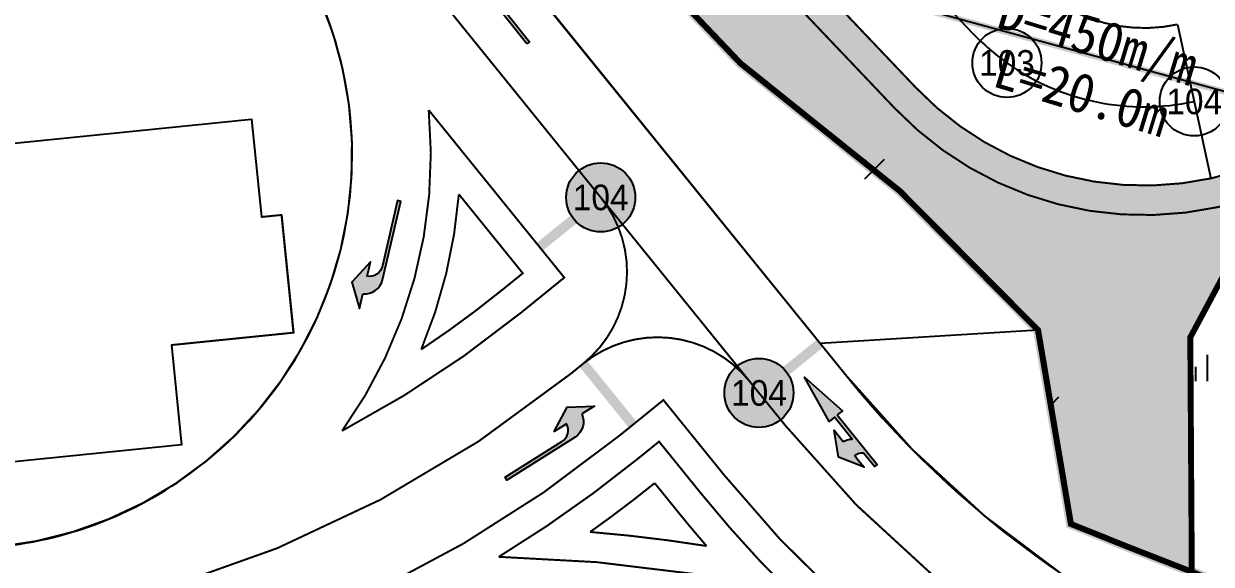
# Model space of a CAD drawing. Header units: inches. Extents: x 12 to 407, y 13 to 268.
# Drawn here: x 99.1 to 159.4, y 63 to 90.4 of the extents above; entities that cross this region are included whole.
import ezdxf
from ezdxf.enums import TextEntityAlignment as Align

# ---------------------------------------------------------------- set-up
doc = ezdxf.new("R2010")
doc.units = ezdxf.units.IN
doc.header["$MEASUREMENT"] = 0
for name, pattern in [('CENTER', [2, 1.25, -0.25, 0.25, -0.25]), ('DASHED', [0.75, 0.5, -0.25]), ('PHANTOM2', [12.5, 10, -0.5, 0.5, -0.5, 0.5, -0.5]), ('우수', [0.9500000000000001, 0.5, -0.05, -0.4])]:
    doc.linetypes.add(name, pattern=pattern)
for name, color, linetype in [('0우수', 140, '우수'), ('1-SIM', 8, 'Continuous'), ('1-구조물상세', 7, 'Continuous'), ('1-측량기준점', 6, 'Continuous'), ('3-노면표시', 7, 'Continuous'), ('ADA030', 1, 'Continuous'), ('CA002', 7, 'Continuous'), ('LSMD_CONT_LDREG_41500', 1, 'Continuous'), ('WID', 4, 'Continuous'), ('가구1', 5, 'Continuous'), ('건축계획', 7, 'Continuous'), ('관경', 7, 'Continuous'), ('관길이', 1, 'Continuous'), ('도로레벨', 5, 'Continuous'), ('도로레벨1', 7, 'Continuous'), ('도로해치', 253, 'Continuous'), ('사업부지', 7, 'Continuous'), ('솔리드', 7, 'PHANTOM2')]:
    doc.layers.add(name, color=color, linetype=linetype)
doc.styles.add('HY헤드라인', font='H2HDRM.TTF')
doc.styles.add('style1', font='')
doc.styles.get('style1').set_extended_font_data('DotumChe')

# ---------------------------------------------------------------- blocks, each defined once
blk = doc.blocks.new('NM직진')
at = {"layer": '3-노면표시'}
blk.add_hatch(color=256, dxfattribs=at).paths.add_polyline_path([(-0.1730768365396216, 1.819e-12), (-0.1730768365396216, 3.230767615360491), (-0.5192305096134078, 3.230767615360491), (-0.0865384182707203, 5.769227884570682), (0.3461536730719672, 3.230767615360491), (-1.819e-12, 3.230767615360491), (0, 0)])
blk.add_lwpolyline([(-0.1730768365396216, 1.819e-12), (-0.1730768365396216, 3.230767615360491), (-0.5192305096134078, 3.230767615360491), (-0.0865384182707203, 5.769227884570682), (0.3461536730719672, 3.230767615360491), (-1.819e-12, 3.230767615360491), (0, 0)], close=True, dxfattribs=at)
blk = doc.blocks.new('NM좌회전')
at = {"layer": '3-노면표시'}
h = blk.add_hatch(color=256, dxfattribs=at)
edge = h.paths.add_edge_path()
edge.add_arc((-0.9595495732236115, 4.071449360168137), 0.9598674876828718, 1.4746845060361125, 80.89716582540711, ccw=False)
edge.add_line((0, 4.096151798044047), (0, 0))
edge.add_line((0, 0), (-0.1730768365378026, 0))
edge.add_line((-0.1730768365378026, 0), (-0.1730768365378026, 3.403844451895565))
edge.add_arc((-0.8364772293463837, 3.432746337409017), 0.6640296681360046, 357.5054136388869, 87.51548051717604)
edge.add_line((-0.8076919038412597, 4.096151798044047), (-0.8076919038412597, 3.807690403815286))
edge.add_line((-0.8076919038412597, 3.807690403815286), (-0.8076919038412597, 3.346152173049631))
edge.add_line((-0.8076919038412597, 3.346152173049631), (-1.499999249988832, 4.557690028808792))
edge.add_line((-1.499999249988832, 4.557690028808792), (-0.8076919038412597, 5.769227884568862))
edge.add_line((-0.8076919038412597, 5.769227884568862), (-0.8076919038394407, 5.019228259574447))
blk.add_lwpolyline([(-0.8076919038394407, 5.019228259574447, -0.3611191204174331), (0, 4.096151798044047), (0, 0), (-0.1730768365378026, 0), (-0.1730768365378026, 3.403844451895565, 0.4142650246982413), (-0.8076919038412597, 4.096151798044047), (-0.8076919038412597, 3.807690403815286), (-0.8076919038412597, 3.346152173049631), (-1.499999249988832, 4.557690028808792), (-0.8076919038412597, 5.769227884568862)], format="xyb", close=True, dxfattribs=at)
blk = doc.blocks.new('NM직우')
at = {"layer": '3-노면표시'}
h = blk.add_hatch(color=256, dxfattribs=at)
edge = h.paths.add_edge_path()
edge.add_line((0, 3.230767615358686), (0, 0))
edge.add_line((0, 0), (0.1730768365370636, 0))
edge.add_line((0.1730768365370636, 0), (0.1730768365370636, 0.8820304433823338))
edge.add_arc((0.6287692896893975, 0.3990399793935591), 0.664029668135456, 92.48451948285032, 133.334240361287, ccw=False)
edge.add_line((0.5999839641839912, 1.062445440028028), (0.5999839641839912, 0.7739840457995655))
edge.add_line((0.5999839641839912, 0.7739840457995655), (0.5999839641839912, 0.3124458150340388))
edge.add_line((0.5999839641839912, 0.3124458150340388), (1.292291310332274, 1.523983670793555))
edge.add_line((1.292291310332274, 1.523983670793555), (0.5999839641839912, 2.735521526553057))
edge.add_line((0.5999839641839912, 2.735521526553057), (0.5999839641839912, 1.985521901559081))
edge.add_arc((0.7518416335684556, 1.037743002152299), 0.9598674876833847, 99.1028341746057, 127.082419178465)
edge.add_line((0.1730768365370636, 1.803495510231002), (0.1730768365370636, 3.230767615358686))
edge.add_line((0.1730768365370636, 3.230767615358686), (0.5192305096112193, 3.230767615358686))
edge.add_line((0.5192305096112193, 3.230767615358686), (0.08653841826853181, 5.769227884569089))
edge.add_line((0.0865384182685318, 5.769227884569089), (-0.3461536730741557, 3.230767615358686))
edge.add_line((-0.3461536730741557, 3.230767615358686), (0, 3.230767615358686))
blk.add_lwpolyline([(0, 3.230767615358686), (0, 0), (0.1730768365370636, 0), (0.1730768365370636, 0.8820304433823338, -0.1801523798174008), (0.5999839641839912, 1.062445440028028), (0.5999839641839912, 0.7739840457995655), (0.5999839641839912, 0.3124458150340388), (1.292291310332274, 1.523983670793555), (0.5999839641839912, 2.735521526553057), (0.5999839641839912, 1.985521901559081, 0.1226941417341954), (0.1730768365370636, 1.803495510231002), (0.1730768365370636, 3.230767615358686), (0.5192305096112193, 3.230767615358686), (0.0865384182685318, 5.769227884569089), (-0.3461536730741557, 3.230767615358686)], format="xyb", close=True, dxfattribs=at)
blk = doc.blocks.new('A$C0C523BD5')
at = {"layer": '1-SIM'}
for p, q in [((0.3944576354988385, 0.8915101256570778), (0.3944576354988385, 1.2741656974e-06)), ((1.9774597604e-06, 0.4800446797744371), (1.9774597604e-06, 1.2741656974e-06))]:
    blk.add_line(p, q, dxfattribs=at)

msp = doc.modelspace()

# ---------------------------------------------------------------- hatches: boundary and pattern name
at = {"layer": '도로레벨', "linetype": 'Continuous', "true_color": 0xffffff}
h = msp.add_hatch(color=7, dxfattribs=at)
edge = h.paths.add_edge_path()
edge.add_arc((128.3958629955071, 81.60936065537567), 1.755, 0, 360)
h = msp.add_hatch(color=7, dxfattribs=at)
edge = h.paths.add_edge_path()
edge.add_arc((136.4379153831744, 71.68142380636596), 1.755, 0, 360)
at = {"layer": '사업부지', "linetype": 'Continuous', "ltscale": 10}
h = msp.add_hatch(dxfattribs=at)
h.set_pattern_fill('AR-HBONE', color=8, scale=0.1, style=0)
h.set_pattern_definition([(45, (-296716.7898635558, -354821.4982727057), (4.440892098500626e-17, 0.565685424949238), [1.200000000000001, -0.4000000000000004]), (135, (-296716.5070208433, -354821.2154299932), (4.440892098500626e-17, 0.565685424949238), [1.2, -0.4])])
edge = h.paths.add_edge_path()
edge.add_arc((111.5359403484965, 180.4964626582939), 8.499999999992937, 357.46440021136027, 56.785166300105175, ccw=False)
edge.add_arc((111.5359403484965, 180.4964626582939), 8.499999999997353, 345.3748733597982, 357.46440021136, ccw=False)
edge.add_line((119.7605278898611, 178.3502660749498), (110.0959671288495, 141.3140380595712))
edge.add_arc((138.640123890282, 133.8654734467407), 29.50000000020882, 165.3748733598192, 223.5788823727417)
edge.add_line((117.2695572799769, 113.5295721201244), (143.3270859801908, 86.14626896330333))
edge.add_arc((156.0045399410067, 98.20994023502749), 17.50000009946504, 223.5788865521241, 282.2641589090067)
edge.add_arc((156.0045399074791, 98.20994012600454), 17.50000000003145, 282.2641590920945, 315.1861856623129)
edge.add_arc((177.9959654702454, 76.36097672460778), 13.4999999999482, 75.37487335987032, 135.1861856623439, ccw=False)
edge.add_line((181.4046306319999, 89.42355693732566), (183.2631852077086, 88.93856927567572))
edge.add_line((183.2631852077086, 88.93856927567572), (183.6419257534201, 90.38996708423542))
edge.add_line((183.6419257534201, 90.38996708423542), (181.7833712055346, 90.87495473872582))
edge.add_arc((177.9959654702454, 76.36097672454957), 15.00000000001573, 75.37487335989015, 135.1861856622909)
edge.add_arc((156.0045399074791, 98.20994012600454), 16.00000000002185, 282.264159092144, 315.18618566221204, ccw=False)
edge.add_arc((156.0045399074791, 98.20994012600454), 16.00000000002493, 223.5788867352592, 282.2641590921439, ccw=False)
edge.add_line((144.4137249586986, 87.18029784604619), (118.3561962601727, 114.5636010011792))
edge.add_arc((138.6401238902238, 133.8654734467989), 28.00000000016149, 165.3748733599211, 223.5788823728654, ccw=False)
edge.add_line((111.5473649302496, 140.9352974860365), (121.2119256912613, 177.971525501415))
edge.add_arc((111.5359403484965, 180.4964626582939), 9.999999999976549, 345.3748733597546, 357.4644002112569)
edge.add_arc((111.5359403484965, 180.4964626582939), 9.999999999976517, 357.4644002112572, 62.33622634675494)
edge.add_line((116.1787618073051, 189.3533361981524), (116.1920689955352, 187.6077541037364))
at = {"layer": '솔리드', "linetype": 'Continuous'}
h = msp.add_hatch(dxfattribs=at)
h.set_pattern_fill('CROSS', color=8, scale=3, style=0)
h.set_pattern_definition([(0, (-296693.6057639145, -354742.0370339248), (0.75, 0.75), [0.375, -1.125]), (90, (-296693.4182639145, -354742.2245339248), (-0.7499999999999999, 0.75), [0.375, -1.125])])
edge = h.paths.add_edge_path()
edge.add_line((135.7213864532298, 222.2391814133287), (133.7300689831375, 221.4241814157128))
edge.add_line((133.7300689831375, 221.4241814157128), (131.2197207800693, 218.4764369361935))
edge.add_line((131.2197207800693, 218.4764369361935), (138.3254815817111, 216.6221968933958))
edge.add_arc((138.7042221552458, 218.0735946947959), 1.49999999998355, 255.3748733595067, 345.3748733595068)
edge.add_line((140.155619956646, 217.6948541212612), (141.0898467047139, 221.2749686981685))
edge.add_line((141.0898467047139, 221.2749686981685), (168.9645647151394, 214.0010933510628))
edge.add_line((168.9645647151394, 214.0010933510628), (168.0306385974166, 210.4221308402618))
edge.add_arc((169.4820363988167, 210.0433902668435), 1.499999999954156, 165.3748733638094, 255.3748733460374)
edge.add_line((169.1032958249327, 208.5919924655016), (169.4821543851633, 208.4918992481678))
edge.add_line((169.4821543851633, 208.4918992481678), (167.9671920910243, 202.6863080425089))
edge.add_line((167.9671920910243, 202.6863080425089), (154.3240527576183, 206.2464694337821))
edge.add_arc((153.9453121840836, 204.7950716323819), 1.49999999998355, 75.37487335950675, 165.3748733595068)
edge.add_line((152.4939143826834, 205.1738122059166), (152.2666700364555, 204.3029735171137))
edge.add_line((152.2666700364555, 204.3029735171137), (229.6745527786318, 184.1034762617917))
edge.add_line((229.6745527786318, 184.1034762617917), (232.3923772705368, 183.3952946763736))
edge.add_line((232.3923772705368, 183.3952946763736), (226.9971545772626, 190.7751397629752))
edge.add_line((226.9971545772626, 190.7751397629752), (227.8044279680237, 191.3653174248309))
edge.add_line((227.8044279680237, 191.3653174248309), (232.9894685700185, 184.2729695117002))
edge.add_line((232.9894685700185, 184.2729695117002), (251.176757025218, 179.5269459526305))
edge.add_line((251.176757025218, 179.5269459526305), (244.0569294228101, 152.2425616763201))
edge.add_line((244.0569294228101, 152.2425616763201), (244.2925573385203, 152.1810748520791))
edge.add_line((244.2925573385203, 152.1810748520791), (235.3795301461707, 118.0248463384476))
edge.add_line((235.3795301461707, 118.0248463384476), (241.523780884547, 116.4215114186652))
edge.add_line((241.523780884547, 116.4215114186652), (239.0240933716179, 106.8422858580732))
edge.add_line((239.0240933716179, 106.8422858580732), (232.8798426332417, 108.4456207779137))
edge.add_line((232.8798426332417, 108.4456207779137), (229.5974246870958, 95.86683973892536))
edge.add_line((229.5974246870958, 95.86683973892536), (225.3355701679595, 96.97896560504046))
edge.add_line((225.3355701679595, 96.97896560504046), (223.8088400423642, 91.1282780832978))
edge.add_line((223.8088400423642, 91.1282780832978), (224.3205176974645, 89.93321073056609))
edge.add_line((224.3205176974645, 89.93321073056609), (207.6296264035393, 82.78687199107549))
edge.add_line((207.6296264035393, 82.78687199107549), (197.9029318498563, 80.89225614828933))
edge.add_line((197.9029318498563, 80.89225614828933), (196.0110436099114, 80.24973714807015))
edge.add_line((196.0110436099114, 80.24973714807015), (180.5294668708577, 84.28963590606759))
edge.add_line((180.5294668708577, 84.28963590606759), (181.8395424527464, 89.31006720197797))
edge.add_line((181.8395424527464, 89.31006720197797), (181.4046306319999, 89.42355693732566))
edge.add_arc((177.9959655150653, 76.3609767368896), 13.49999997674929, 75.37487353076725, 135.1861170693452)
edge.add_arc((156.0045399410067, 98.20994023502749), 17.50000009944609, 223.5788865521241, 315.1862383782775, ccw=False)
edge.add_line((143.3270859801908, 86.14626896330333), (117.2695572799769, 113.5295721201244))
edge.add_arc((138.640123890282, 133.8654734467989), 29.5000000002327, 165.3748733599285, 223.5788823728236, ccw=False)
edge.add_line((110.0959671288495, 141.3140380595712), (119.7605278898611, 178.3502660749498))
edge.add_arc((111.5359403484965, 180.4964626582939), 8.499999999995753, 345.3748733597984, 56.78516630010513)
edge.add_line((116.1920689955352, 187.6077541037364), (116.1920689955352, 187.171181414348))
edge.add_line((116.1920689955352, 187.171181414348), (117.9410689786075, 181.3781814146921))
edge.add_line((117.9410689786075, 181.3781814146921), (116.3810689762233, 173.5291814152285))
edge.add_line((116.3810689762233, 173.5291814152285), (112.5470689848064, 166.197181414768))
edge.add_line((112.5470689848064, 166.197181414768), (105.7180689737199, 155.4601814141631))
edge.add_line((105.7180689737199, 155.4601814141631), (102.6590689733623, 143.5851814141631))
edge.add_line((102.6590689733623, 143.5851814141631), (103.1560689821838, 131.0721814148844))
edge.add_line((103.1560689821838, 131.0721814148844), (106.0240689828408, 123.7651814139233))
edge.add_line((106.0240689828408, 123.7651814139233), (119.4970689728855, 109.6021814140975))
edge.add_line((119.4970689728855, 109.6021814140975), (121.3050690010189, 106.3371814126283))
edge.add_line((121.3050690010189, 106.3371814126283), (125.2930689768166, 99.13518141380223))
edge.add_line((125.2930689768166, 99.13518141380223), (135.498068974621, 88.42318141397732))
edge.add_line((135.498068974621, 88.42318141397732), (143.599068985239, 81.93218141481225))
edge.add_line((143.599068985239, 81.93218141481225), (150.6230689749702, 74.86918141397359))
edge.add_line((150.6230689749702, 74.86918141397359), (152.2930689767002, 65.02718141490072))
edge.add_line((152.2930689767002, 65.02718141490072), (155.2140689954742, 63.85618141475311))
edge.add_line((155.2140689954742, 63.85618141475311), (158.4310689732431, 62.60018141382784))
edge.add_line((158.4310689732431, 62.60018141382784), (158.3550689831375, 74.5021814145282))
edge.add_line((158.3550689831375, 74.5021814145282), (160.5560689732431, 78.60918141530306))
edge.add_line((160.5560689732431, 78.60918141530306), (169.7570689782499, 80.60718141590655))
edge.add_line((169.7570689782499, 80.60718141590655), (175.5250689849256, 88.95218141285181))
edge.add_line((175.5250689849256, 88.95218141285181), (176.7910689875482, 84.80218141527325))
edge.add_line((176.7910689875482, 84.80218141527325), (174.8350689873098, 78.24618141354472))
edge.add_line((174.8350689873098, 78.24618141354472), (181.7630689755081, 74.04018141511074))
edge.add_line((181.7630689755081, 74.04018141511074), (181.1020689770578, 70.35018141382784))
edge.add_line((181.1020689770578, 70.35018141382784), (181.298068986833, 70.20118141455055))
edge.add_line((181.298068986833, 70.20118141455055), (237.5730689778923, 94.28518141341806))
edge.add_line((237.5730689778923, 94.28518141341806), (246.0360689923166, 115.9231814155489))
edge.add_line((246.0360689923166, 115.9231814155489), (245.393069000542, 128.7931814147294))
edge.add_line((245.393069000542, 128.7931814147294), (255.1140689864753, 184.4671814143792))
edge.add_line((255.1140689864753, 184.4671814143792), (247.2930689767002, 181.9591814149305))
edge.add_line((247.2930689767002, 181.9591814149305), (245.9290689842076, 183.5101814138604))
edge.add_line((245.9290689842076, 183.5101814138604), (240.2350689931538, 186.6101814146521))
edge.add_line((240.2350689931538, 186.6101814146521), (232.7250689731211, 189.3501814137696))
edge.add_line((232.7250689731211, 189.3501814137696), (225.5950689778895, 195.8901814147964))
edge.add_line((225.5950689778895, 195.8901814147964), (210.6550689943599, 200.0101814150246))
edge.add_line((210.6550689943599, 200.0101814150246), (190.2950689805205, 203.0201814137533))
edge.add_line((190.2950689805205, 203.0201814137533), (178.4650689825414, 202.180181412971))
edge.add_line((178.4650689825414, 202.180181412971), (177.4350689812911, 206.780181413588))
edge.add_line((177.4350689812911, 206.780181413588), (169.2950689957127, 218.5401814141794))
edge.add_line((169.2950689957127, 218.5401814141794), (150.1150689736007, 228.1301814150199))
edge.add_line((150.1150689736007, 228.1301814150199), (139.3863879426847, 223.7391814133287))
edge.add_line((139.3863879426847, 223.7391814133287), (132.0260689869522, 223.7391814133287))
edge.add_line((132.0260689869522, 223.7391814133287), (127.759068982303, 224.8931814143568))
edge.add_line((127.759068982303, 224.8931814143568), (124.3420689865945, 224.0401814151689))
edge.add_line((124.3420689865945, 224.0401814151689), (116.9190689936279, 225.9461814146623))
edge.add_line((116.9190689936279, 225.9461814146623), (116.1920689955352, 224.6771814143419))
edge.add_line((116.1920689955352, 224.6771814143419), (116.1920689955352, 203.0686903968588))
edge.add_line((116.1920689955352, 203.0686903968588), (116.1920689955352, 202.5171354952752))
edge.add_line((116.1920689955352, 202.5171354952752), (116.6839017012155, 202.5171354952752))
edge.add_line((116.6839017012155, 202.5171354952752), (116.6839017012155, 224.5434371447907))
edge.add_line((116.6839017012155, 224.5434371447907), (117.1616635627927, 225.3676709587005))
edge.add_line((117.1616635627927, 225.3676709587005), (124.2692918565356, 223.5426487928623))
edge.add_line((124.2692918565356, 223.5426487928623), (132.0162796642746, 223.2391814133287))
edge.add_line((132.0162796642746, 223.2391814133287), (138.9567082947235, 223.2391814133287))
edge.add_line((138.9567082947235, 223.2391814133287), (150.102668311016, 227.8009524621436))
edge.add_line((150.102668311016, 227.8009524621436), (169.092087748146, 218.3062618271349))
edge.add_line((169.092087748146, 218.3062618271349), (176.6954659879905, 207.3139288281807))
edge.add_line((176.6954659879905, 207.3139288281807), (175.8730393203789, 206.7450576860126))
edge.add_line((175.8730393203789, 206.7450576860126), (168.4155289741814, 217.5265069948643))
edge.add_line((168.4155289741814, 217.5265069948643), (150.0614031912176, 226.703551441328))
edge.add_line((150.0614031912176, 226.703551441328), (139.1534270353498, 222.2391814133287))
edge.add_line((139.1534270353498, 222.2391814133287), (135.7213864532298, 222.2391814133287))

# ---------------------------------------------------------------- linework, layer by layer
at = {"color": 8, "elevation": -109.4066817376595, "flags": 128}
msp.add_lwpolyline([(150.6149017133632, 74.86987228867542), (139.5457661190069, 74.19898164558867)], dxfattribs=at)
at = {"layer": '0우수', "linetype": 'ByBlock', "elevation": -23.50400000000002, "flags": 128}
msp.add_lwpolyline([(175.52635017134, 100.8920776739385), (161.5611380239482, 86.57520477242247), (142.2710269515285, 91.85645602703039), (128.3843878212267, 106.2495534582547), (115.2355974128934, 121.319699801227), (113.0270488697336, 141.1973836032109), (117.9182021585059, 160.5900786068657), (122.8093554472782, 179.9827736105206), (127.7005087361088, 199.3754686141754), (122.8093554472782, 179.9827736105206)], dxfattribs=at)
at = {"layer": '1-구조물상세', "color": 1, "linetype": 'Continuous', "elevation": -23.50400000000002}
msp.add_lwpolyline([(153.6257483573629, 64.49034013769301), (153.6251563789322, 64.4979280101386)], dxfattribs=at)
at = {"layer": '1-측량기준점'}
msp.add_line((151.6637949706985, 71.46076543985578, -109.4066817376595), (151.261606103368, 71.05857657438787, -109.4066817376595), dxfattribs=at)
at = {"layer": 'ADA030', "color": 8, "elevation": -23.50400000000002, "flags": 128}
msp.add_lwpolyline([(153.9071728797628, 64.37773440017077), (153.9056200297548, 64.38703108935329)], dxfattribs=at)
at = {"layer": 'CA002', "color": 8, "elevation": -23.50400000000002}
for points in [[(141.801545328088, 83.53318435216966), (142.801545328088, 82.53318435123833)], [(142.801545328088, 83.53318435216966), (141.801545328088, 82.53318435123833)]]:
    msp.add_lwpolyline(points, dxfattribs=at)
at = {"layer": 'LSMD_CONT_LDREG_41500', "color": 1, "linetype": 'Continuous', "const_width": 0.3, "elevation": -23.50400000000002, "flags": 128}
msp.add_lwpolyline([(102.6590689733623, 143.5851814141631), (103.1560689821838, 131.0721814148262), (106.0240689828991, 123.7651814138651), (119.4970689728855, 109.6021814141557), (121.3050690010189, 106.3371814126283), (125.2930689767002, 99.13518141397685), (135.498068974912, 88.42318141368628), (143.5990689858793, 81.93218141423017), (150.623068974912, 74.86918141414822), (152.2930689767002, 65.02718141490072), (155.214068995416, 63.85618141481132), (158.4310689732431, 62.60018141382784), (158.3550689831375, 74.5021814145282), (160.5560689732431, 78.60918141530306), (169.7570689782499, 80.60718141590655), (175.5250689849256, 88.95218141285181), (176.7910689875482, 84.80218141527325), (174.8350689873098, 78.24618141354472), (181.7630689755081, 74.04018141516895), (181.1020689770578, 70.35018141382784), (181.298068986833, 70.20118141455055), (237.5730689778923, 94.28518141341806)], dxfattribs=at)
at = {"layer": 'WID', "color": 8}
msp.add_line((157.7038932015187, 90.39251098451382, -23.50400000000002), (159.4032464953254, 82.57508184296489, -23.50400000000002), dxfattribs=at)
at = {"layer": 'WID', "color": 8, "elevation": -23.50400000000002}
msp.add_lwpolyline([(125.6111421991138, 178.988087368735), (121.8635557520086, 164.626703587898), (119.3386185950715, 154.9507182451332), (116.8136814381344, 145.2747329023684), (115.4177590303937, 139.9253226329008, 0.04661144535968596), (114.6971412087207, 135.5188651405176, 0.1045451995126632), (116.0764756606425, 125.6873332040402, 0.1035868516996211), (121.2539002340984, 117.3210113223311), (121.3166420698747, 117.2550772604434), (128.2101679549435, 110.0108174036857), (135.1036938399541, 102.766557546928), (141.9972197250229, 95.52229769017026), (147.3114298166822, 89.93770723826196, 0.04776571625015846), (149.0391186970867, 88.43840455771601, 0.2114006786775784), (158.5535698482183, 86.48379641376846)], format="xyb", dxfattribs=at)
at = {"layer": 'WID', "color": 8, "const_width": 0.1, "elevation": -23.50400000000002, "flags": 128}
msp.add_lwpolyline([(130.5277210011029, 177.7206338327512, 0.1176503252809479), (128.3453146524027, 173.6239190916083), (119.2881532044032, 138.9153477603238, 0.2595675172843098), (124.1516041766502, 120.0784216764284), (150.2091324330888, 92.69511898602536, 0.2618101132539629), (157.7038932384805, 90.39251099254648)], format="xyb", dxfattribs=at)
at = {"layer": '가구1', "color": 8, "linetype": 'CENTER', "ltscale": 3, "const_width": 0.5, "elevation": -109.4066817376595, "flags": 128}
msp.add_lwpolyline([(281.1495063790119, 34.49830077036927), (264.018901694659, 30.08587229165892), (260.2619016953743, 28.53187229025821), (253.5319017061031, 35.29187229096601), (214.5569016971624, 31.32387229155461), (197.7969017066991, 41.11487228989313), (191.0819017031229, 48.60187229055623), (184.1889016964471, 53.98787229049663), (177.0399017223156, 57.09487229127149), (165.8449016996658, 59.60787229060838), (158.4229017087257, 62.60087229039232), (155.2059017010963, 63.85687229137579), (152.2849016972816, 65.0278722914652), (150.6149017103946, 74.86987229164401), (143.5909017064607, 81.93287229079465), (135.4899017103946, 88.42387229118208), (125.2849017121828, 99.13587229054133), (121.2969017066991, 106.3378722901241), (119.4889017232692, 109.6028722897888), (106.0159017034805, 123.7658722913609), (103.1479017027652, 131.072872292322), (102.6509017088449, 143.5858722916589), (105.7099016943014, 155.4608722916589), (112.5389017053878, 166.197872292322), (116.3729017117059, 173.5298722908617), (117.932901699189, 181.3788722912566), (116.1839017012155, 187.1718722899229), (116.1834762432611, 194.0388186667831), (116.1839017012155, 224.6778722918377), (116.9109016993082, 225.9468722912268), (99.90290169799687, 230.3148722900794), (83.9939017035997, 234.4828722915397), (82.90890169525505, 235.2078722911672), (82.90890169525505, 166.7748722900421), (74.68290169918896, 167.1618722901464), (43.67690170193077, 45.23687229033271), (42.68755697095753, 43.15584192711572), (34.18974328422905, 25.28117417551289)], dxfattribs=at)
at = {"layer": '관길이', "color": 5, "linetype": 'Continuous', "elevation": -23.50400000000002}
msp.add_lwpolyline([(143.556684456684, 91.49586893764967, 0, 1, 0), (146.4502011175266, 90.70368124947595, 0.3, 0.3, 0), (160.2426305342581, 86.92758660240975, 0.3, 0.3, 0)], format="xyseb", dxfattribs=at)
at = {"layer": '도로레벨', "color": 8, "linetype": 'Continuous'}
for centre in [(149.0391186970867, 88.43840455771601, -23.50400000000002), (158.5535698482183, 86.48379641376846, -23.50400000000002)]:
    msp.add_circle(centre, 1.755, dxfattribs=at)
at = {"layer": '도로레벨', "color": 7, "linetype": 'Continuous'}
for centre in [(128.3958629955071, 81.60936065537567, -125.9106817376595), (136.4379153831744, 71.68142380636596, -125.9106817376595)]:
    msp.add_circle(centre, 1.755, dxfattribs=at)
at = {"layer": '도로해치', "color": 8, "elevation": -109.4066817376595, "flags": 128}
msp.add_lwpolyline([(98.91568079972626, 145.5852521844924, 0.2413826037789644), (104.2631841787136, 120.13849433053), (114.8243209161794, 107.10074096739), (116.3408083506858, 105.2286329279439), (122.1223135926759, 98.09134801577488, -0.4142135624000127), (121.9009047337806, 95.98161388288895), (121.9009047337806, 95.98161388288895), (121.9009047337806, 95.98161388288895), (121.9009047337806, 95.98161388288895), (140.8968582191503, 72.53105455923537, 0.14801059241067), (165.3482523300684, 55.94349716890315), (164.425281394366, 56.23121845077435, -0.102992130512165), (188.6520713307893, 42.76083101059953), (194.8091213592327, 37.43961287576417, 0.1069533271413453), (217.0855731406248, 25.2811741717876, 0.1069533271413453)], format="xyb", dxfattribs=at)
at = {"layer": '사업부지', "color": 8, "linetype": 'PHANTOM2', "ltscale": 10, "const_width": 0.3, "elevation": -109.4066817376595, "flags": 128}
msp.add_lwpolyline([(281.1495063217355, 34.49830075244131), (264.0189017267896, 30.08587229235741), (260.2619017275049, 28.5318722909567), (253.5319017084314, 35.2918722916645), (214.5569017143919, 31.3238722922531), (197.7969017090275, 41.11487229152294), (191.0819017054512, 48.60187229218604), (184.1889017136766, 53.98787229212644), (177.0399017246439, 57.09487229103866), (165.8449017168953, 59.60787229316952), (158.422901711054, 62.60087229015949), (155.2059017034246, 63.85687229300561), (152.2849017145111, 65.02787229216369), (150.6149017127229, 74.8698722923425), (143.590901708789, 81.93287229056182), (135.4899017127229, 88.42387229188057), (125.2849017145111, 99.13587229217114), (121.2969017090275, 106.3378722908226), (119.4889017106964, 109.6028722904873), (106.0159017058088, 123.7658722920594), (103.1479017050935, 131.0728722930205), (102.6509017260744, 143.5858722914261), (105.7099017115308, 155.4608722923574), (112.5389017077161, 166.1978722930205), (116.3729017140342, 173.5298722915602), (117.9329017164184, 181.3788722910238), (116.1839017035438, 187.1718722906214), (116.1834762455894, 194.0388186693442), (116.1839017035438, 224.6778722925362), (116.9109017165376, 225.9468722928566), (99.90290171522633, 230.3148722898466), (83.99390170592801, 234.4828722922382), (82.90890172738568, 235.2078722918657), (82.90890172738568, 166.7748722926033), (74.68290171641843, 167.1618722927076), (43.67690170425908, 45.2368722910312), (42.687556988187, 43.15584192874553), (34.18964127320783, 25.28095958179506)], dxfattribs=at)
at = {"layer": '사업부지', "color": 8, "linetype": 'Continuous', "ltscale": 10, "elevation": -109.4066817376595, "flags": 128}
for points, const_width in [([(144.9936489501035, 80.5235245684878), (143.590177539829, 81.93476334687034), (135.4891187288797, 88.42569001026163), (125.2840218731201, 99.13759776398251), (125.2840218731201, 99.13759776398251), (119.4879271426237, 109.6045453176619), (106.0147992112672, 123.7674234100402), (103.1467331090009, 131.074397561212), (102.6496196725404, 143.5873929830984), (105.7085125633514, 155.4624206871511), (112.5374156572855, 166.1994824298442), (116.3713490852153, 173.5315171229438), (117.9312782325781, 181.3805312766478), (116.1822256037033, 187.1735147173301), (116.1822256633079, 189.3402064750687)], 0.1), ([(117.5338305571115, 95.01794217906604), (128.3955230900085, 81.60915146309594)], 0.1), ([(128.3955230900085, 81.60915146309594), (125.287332419399, 79.09138442955623)], 0.5), ([(112.1756528505123, 80.71772232193211), (112.7813217827118, 74.74063613831709), (106.5834100582636, 74.11259024411152)], 0.1), ([(111.1605194100177, 80.61485704973052), (112.1756528505123, 80.71772232193211)], 0.1), ([(136.4375754632986, 71.68121461298028), (139.5457661190069, 74.19898164558867)], 0.5), ([(127.5098876395261, 73.17021492596427), (130.0276546814478, 70.06202426653067)], 0.5)]:
    msp.add_lwpolyline(points, dxfattribs=dict(at, const_width=const_width))
at = {"layer": '사업부지', "color": 8, "linetype": 'Continuous', "ltscale": 10, "const_width": 0.1, "flags": 128}
for points, elevation in [([(116.1787618073051, 189.3533361981524, -0.2908667411768339), (121.5261496139922, 180.0540614476911, -0.05279949481148782), (121.2119256912613, 177.971525501415), (111.5473649302496, 140.9352974860365, 0.2595674969670109), (118.3561962601727, 114.5636010011792), (144.4137249586986, 87.18029784604619, 0.2618101119869822), (159.4032464953254, 82.57508184296489, 0.1446457408297197), (167.3549531011724, 86.93305578974719, -0.2670669707897526), (181.7833712055346, 90.87495473872582), (183.6419257534201, 90.38996708423542), (182.3289585282675, 85.3584546808986), (194.9077394738326, 82.07603637689203), (196.2207067954353, 87.10754875508314), (205.6134248051442, 84.65652988031684), (224.3314985531381, 93.13119371056268), (225.3348408419172, 96.97617070465526)], -23.50400000000002), ([(103.097612682823, 119.1943316767708), (113.6587494202888, 106.1565783126996), (115.1752368547952, 104.2844702751161), (140.8968582191503, 72.53105455923537, 0.14801059241067), (165.3482523300684, 55.94349716890315)], -109.4066817376595), ([(81.71026473129155, 71.59730599827776), (81.65759428227307, 71.5919688056008, 0.3150386648912545), (79.92091907942654, 70.09507732100496), (79.58435674393536, 68.77161209292422, 0.5208026253644704), (84.93317933762432, 62.56468612614731), (97.77764101708294, 63.86357621669481, 0.1460382760579592), (108.3542481997049, 68.22113891511867), (108.3542481997049, 68.22113891511867, 0.4149937128567512), (111.2727888860738, 96.39226615808616), (111.2728439905679, 96.3923107898579), (108.9588555731809, 99.24893616426448), (108.9588555135763, 99.24893610465983), (104.246685821656, 105.0661231363908), (104.246685821656, 105.0661231363908), (104.246685821656, 105.0661231363908, 0.5600523660661167), (78.88636356974007, 101.7223437578202, 0.0445611053192792), (74.40207940721871, 88.96796040430377), (63.17408357942463, 44.8160739336879, -0.0487281056979035), (58.94883416974903, 33.11045771378735), (58.29693292463185, 31.73922050472061), (55.77565367901684, 26.43585303246687)], -109.4066817376595), ([(90.65931702041985, 59.12333876553635), (95.13633203888298, 59.5760747837619, 0.1460382760582549), (126.8661535867489, 72.64876287717084), (127.5098876395261, 73.17021492596427)], -109.4066817376595), ([(136.4375754632986, 71.68121461298028), (137.788667563442, 70.01328752569566, 0.1480105924105106), (164.1578180530107, 52.12474524330059), (163.2348471322096, 52.41246652424047)], -109.4066817376595)]:
    msp.add_lwpolyline(points, format="xyb", dxfattribs=dict(at, elevation=elevation))
at = {"layer": '사업부지', "color": 8, "linetype": 'Continuous', "ltscale": 10, "elevation": -23.50400000000002, "flags": 128}
msp.add_lwpolyline([(116.1920689955352, 187.6077541037364, 0.1, 0.1, -0.2647752013405861), (120.0276182241853, 180.1204216292961, 0.1, 0.1, -0.05279949481186038), (119.7605278898611, 178.3502660749498, 0.1, 0.1, 0), (110.0959671288495, 141.3140380595712, 0.1, 0.1, 0.259567496967005), (117.2695572799769, 113.5295721201244, 0.1, 0.1, 0), (143.3270859801908, 86.14626896330333, 0.1, 0.1, 0.2618101119867151), (159.7218752379179, 81.10931387894266, 0.1, 0.1, 0.1446457408303017), (168.419054338103, 85.87584788324489, 0.1, 0.1, -0.2670669707903662), (181.4046306319999, 89.42355693732566, 0.1, 0.1, 0), (183.2631852077668, 88.93856927567572, 0, 0, 0)], format="xyseb", dxfattribs=at)
at = {"layer": '사업부지', "color": 8, "linetype": 'Continuous', "ltscale": 10, "const_width": 0.1, "elevation": -109.4066817376595, "flags": 128}
for points in [[(126.5462159403598, 77.53728910077075), (119.6568549015558, 86.04222518119673, -0.18155338408735), (115.2532177307642, 69.75404207974384, 0.0487655614086151), (124.3483865448272, 75.7569535347418)], [(124.4364818074739, 77.75869795966605), (121.1874528565443, 81.76963356703232, -0.0800129618948194), (119.2763632723129, 73.88863187197308, 0.0235123698678491), (123.4042239227331, 76.92252502970109)], [(134.6804769077337, 67.49552049308727), (131.5817500093019, 71.32090778469751), (129.3839206137693, 69.54057221680591, -0.0568964461635298), (117.1386210658586, 61.74062245718846, -0.0909135899803936), (143.6337573119438, 58.52278981737504), (143.7712614872491, 58.47992511007646, -0.0544116956598551)], [(133.5149054118431, 66.55135785702328), (131.3603411504066, 69.21117364994893), (130.3280832507646, 68.37500071998397, -0.0332510757624312), (123.2171624192035, 63.35878687359104, -0.0495357829980109), (138.0325502195394, 61.56830489456365, -0.0278151546792438)], [(132.3493339159525, 65.60719521909664), (131.1387940236366, 67.10161020148257, -0.0153415759565875), (127.8604540863073, 64.62182935148189, -0.019353216023617), (133.7761938610113, 63.90877555597285, -0.0089452045119356)]]:
    msp.add_lwpolyline(points, format="xyb", close=True, dxfattribs=at)
at = {"layer": '사업부지', "color": 8, "linetype": 'DASHED', "ltscale": 2, "const_width": 0.1, "elevation": -109.4066817376595, "flags": 128}
for points in [[(127.5098876395261, 73.17021492596427, 0.4142135623708871), (128.3955230900085, 81.60915146309594)], [(127.5098876395261, 73.17021492596427, -0.4142135623708871), (135.948824185971, 72.2845794875891)]]:
    msp.add_lwpolyline(points, format="xyb", dxfattribs=at)
msp.add_lwpolyline([(128.3955230900085, 81.60915146309594), (136.4375754632986, 71.68121461298028)], dxfattribs=at)
at = {"layer": '솔리드', "color": 8, "linetype": 'Continuous', "elevation": -109.4066817376595}
msp.add_lwpolyline([(97.77764101708294, 63.86357621669481, 0.1460382760579592), (108.3542481997049, 68.22113891511867, 0.4149937128567513), (111.2727888860738, 96.39226615808616), (111.2728439905679, 96.3923107898579), (108.9588555731809, 99.24893616426448), (104.246685821656, 105.0661231363908, 0.2609568293150366), (90.63017893219353, 110.49578768674)], format="xyb", dxfattribs=at)
msp.add_lwpolyline([(76.82966629052521, 82.1616549595044), (110.6564418115652, 85.5893827789248), (111.1605194100177, 80.61485704973052), (112.1756528505123, 80.71772232193211), (112.7813217827118, 74.74063613831709), (106.5834100582636, 74.11259024411152), (107.097569514159, 69.0385743128852), (82.22243926310898, 66.51793238993446)], dxfattribs=at)

# ---------------------------------------------------------------- block references
at = {"layer": '1-SIM', "xscale": 1.5, "yscale": 1.5, "zscale": 1.5}
msp.add_blockref('A$C0C523BD5', (158.620726055093, 72.28254730797084, -109.4066817376595), dxfattribs=at)
at = {"layer": '건축계획', "color": 8, "linetype": 'ByBlock', "xscale": -1, "rotation": 38.93545888514562}
msp.add_blockref('NM직우', (142.4386464544571, 68.04768935598145, 1.089318262340541), dxfattribs=at)
at = {"layer": '사업부지', "color": 8, "linetype": 'Continuous', "ltscale": 10}
for name, p, rotation in [('NM직진', (124.7801703103817, 89.50674599509398, 1.089318262340541), 38.42465298663296), ('NM좌회전', (123.6289434620178, 67.25045160211334, -219.9026817376595), 302.2416022796914)]:
    msp.add_blockref(name, p, dxfattribs=dict(at, rotation=rotation))
at = {"layer": '사업부지', "color": 8, "linetype": 'Continuous', "ltscale": 10, "xscale": -1, "rotation": 166.8355296469737}
msp.add_blockref('NM좌회전', (118.2463428714311, 81.4082872272254, 1.089318262340541), dxfattribs=at)

# ---------------------------------------------------------------- texts
at = {"layer": '관경', "color": 7, "linetype": 'ByBlock', "style": 'style1'}
msp.add_text('D=450m/m', height=1.999999999999999, rotation=343.0955161749484, dxfattribs=at).set_placement((153.6805885160923, 89.71301860235576, -23.50400000000002), align=Align.MIDDLE_CENTER)
at = {"layer": '관길이', "color": 7, "linetype": 'ByBlock', "style": 'style1'}
msp.add_text('L=20.0m', height=1.999999999999999, rotation=343.0955161749484, dxfattribs=at).set_placement((152.832619478728, 86.92280891032601, -23.50400000000002), align=Align.MIDDLE_CENTER)
at = {"layer": '도로레벨1', "color": 8, "linetype": 'Continuous', "style": 'HY헤드라인'}
for s, p in [('103', (149.0391186970867, 88.43840455771601, -23.50400000000002)), ('104', (158.5535698482183, 86.48379641376846, -23.50400000000002))]:
    msp.add_text(s, height=1.3, dxfattribs=at).set_placement(p, align=Align.MIDDLE_CENTER)
at = {"layer": '도로레벨1', "color": 5, "linetype": 'Continuous', "style": 'HY헤드라인'}
for p in [(128.3958629955071, 81.60936065537567, -109.4066817376595), (136.4379153831744, 71.68142380636596, -109.4066817376595)]:
    msp.add_text('104', height=1.3, dxfattribs=at).set_placement(p, align=Align.MIDDLE_CENTER)

doc.saveas('drawing.dxf')
